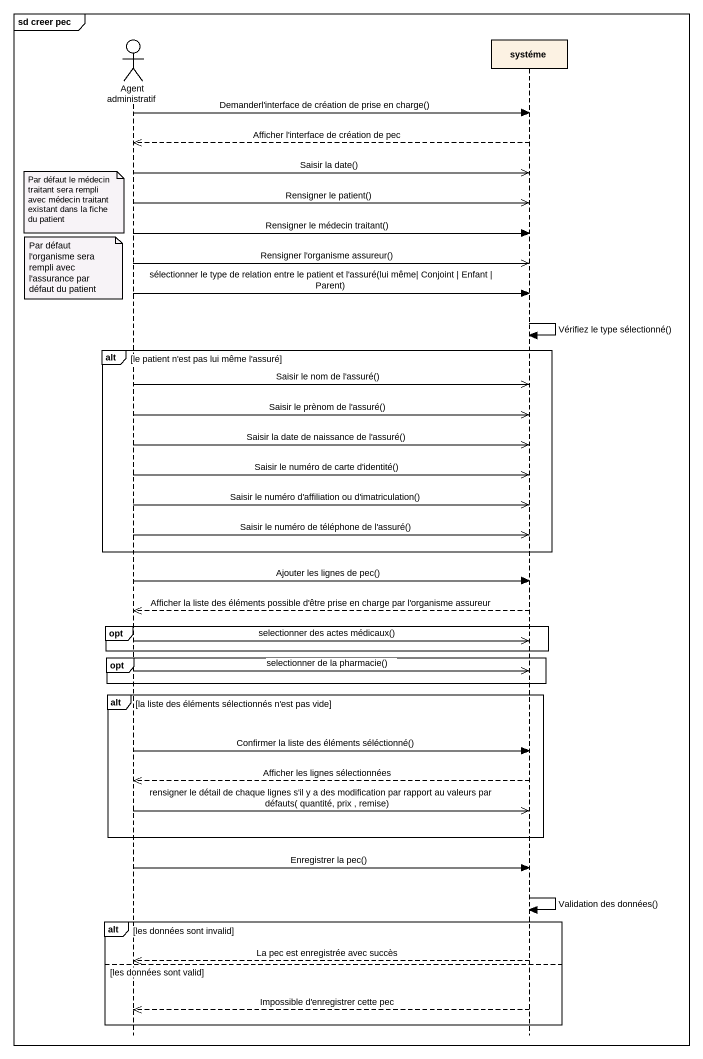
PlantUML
@startuml
mainframe sd creer pec
hide footbox
actor "Agent administratif" as Agent_administratif
participant systéme

Agent_administratif -> systéme : Demanderl'interface de création de prise en charge()
systéme -->> Agent_administratif : Afficher l'interface de création de pec
Agent_administratif ->> systéme : Saisir la date()
note left of Agent_administratif : Par défaut le médecin traitant sera rempli avec médecin traitant existant dans la fiche du patient
Agent_administratif ->> systéme : Rensigner le patient()
Agent_administratif -> systéme : Rensigner le médecin traitant()
Agent_administratif ->> systéme : Rensigner l'organisme assureur()
note left of Agent_administratif : Par défaut l'organisme sera rempli avec l'assurance par défaut du patient
Agent_administratif -> systéme : sélectionner le type de relation entre le patient et l'assuré(lui même| Conjoint | Enfant | Parent)
systéme -> systéme : Vérifiez le type sélectionné()
alt le patient n'est pas lui même l'assuré
  Agent_administratif ->> systéme : Saisir le nom de l'assuré()
  Agent_administratif ->> systéme : Saisir le prènom de l'assuré()
  Agent_administratif ->> systéme : Saisir la date de naissance de l'assuré()
  Agent_administratif ->> systéme : Saisir le numéro de carte d'identité()
  Agent_administratif ->> systéme : Saisir le numéro d'affiliation ou d'imatriculation()
  Agent_administratif ->> systéme : Saisir le numéro de téléphone de l'assuré()
end
Agent_administratif -> systéme : Ajouter les lignes de pec()
systéme -->> Agent_administratif : Afficher la liste des éléments possible d'être prise en charge par l'organisme assureur
opt
  Agent_administratif ->> systéme : selectionner des actes médicaux()
end
opt
  Agent_administratif ->> systéme : selectionner de la pharmacie()
end
alt la liste des éléments sélectionnés n'est pas vide
  Agent_administratif -> systéme : Confirmer la liste des éléments séléctionné()
  systéme -->> Agent_administratif : Afficher les lignes sélectionnées
  Agent_administratif ->> systéme : rensigner le détail de chaque lignes s'il y a des modification par rapport au valeurs par défauts( quantité, prix , remise)
end
Agent_administratif -> systéme : Enregistrer la pec()
systéme -> systéme : Validation des données()
alt les données sont invalid
  systéme -->> Agent_administratif : La pec est enregistrée avec succès
else les données sont valid
  systéme -->> Agent_administratif : Impossible d'enregistrer cette pec
end
@enduml
